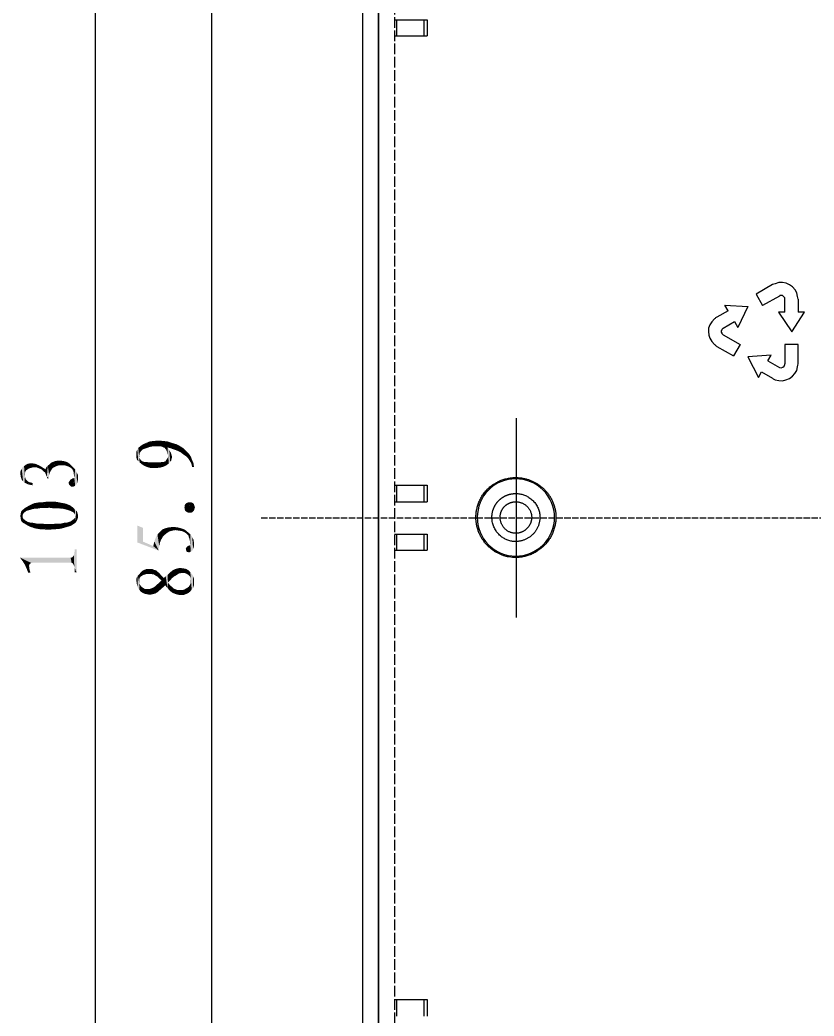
# Model space of a CAD drawing. Header units: millimetres. Extents: x 67 to 592, y -195 to 280.
# Drawn here: x 266.8 to 315.8, y 28.6 to 90.1 of the extents above; entities that cross this region are included whole.
import ezdxf

# ---------------------------------------------------------------- set-up
doc = ezdxf.new("R2010")
doc.units = ezdxf.units.MM
doc.linetypes.add('PDF_IMPORT', pattern=[1, 0.8, -0.2])
doc.layers.add('PDF_图层 1', color=7, linetype='Continuous', true_color=0x231f20)

msp = doc.modelspace()

# ---------------------------------------------------------------- linework, layer by layer
at = {"layer": 'PDF_图层 1', "color": 7, "lineweight": -3}
for points in [[(287.945, 114.812), (287.945, 3.824), (288.001, 3.232), (288.17, 2.667), (288.424, 2.16), (288.819, 1.708), (289.271, 1.341), (289.779, 1.059), (290.343, 0.89), (290.936, 0.833)], [(288.904, 114.812), (288.904, 3.824)], [(288.932, 114.812), (288.932, 3.824)], [(271.436, 110.834), (271.436, 59.333), (271.436, 7.832)], [(278.604, 102.283), (278.604, 59.333), (278.604, 16.382)], [(289.92, 90.064), (291.924, 90.064)], [(290.033, 90.064), (290.033, 89.076)], [(291.726, 90.064), (291.726, 89.076)], [(291.924, 90.064), (291.924, 89.076)], [(289.92, 89.076), (291.924, 89.076)], [(313.258, 73.725), (312.242, 73.132)], [(312.242, 73.132), (312.637, 72.426)], [(313.681, 73.019), (312.637, 72.427)], [(314.02, 72.032), (314.02, 72.822), (314.02, 72.906), (313.878, 73.047), (313.709, 73.047), (313.681, 73.019)], [(314.838, 72.822), (314.838, 72.032)], [(310.52, 72.116), (309.815, 71.721)], [(310.52, 72.116), (310.323, 72.455), (311.734, 72.37)], [(311.734, 72.37), (311.113, 71.072)], [(313.624, 72.031), (314.443, 70.818)], [(314.02, 72.031), (313.624, 72.031)], [(314.443, 70.818), (315.233, 72.031), (314.838, 72.031)], [(310.21, 71.044), (310.915, 71.439), (311.113, 71.072)], [(310.21, 71.044), (310.125, 70.959), (310.125, 70.903), (310.097, 70.874), (310.097, 70.79), (310.125, 70.733), (310.125, 70.705), (310.21, 70.62)], [(310.21, 70.62), (311.254, 70.028)], [(309.815, 69.915), (310.859, 69.322)], [(311.254, 70.028), (310.859, 69.322)], [(314.838, 68.843), (314.838, 70.028), (314.019, 70.028)], [(314.02, 70.028), (314.02, 68.843)], [(312.975, 69.012), (313.173, 69.379), (311.734, 69.266)], [(311.734, 69.266), (312.383, 67.996)], [(312.975, 69.012), (313.681, 68.617)], [(312.383, 67.996), (312.58, 68.335), (313.258, 67.94)], [(297.427, 65.484), (297.427, 64.074), (297.427, 59.333), (297.427, 54.563), (297.427, 53.181)], [(289.92, 61.336), (291.924, 61.336)], [(290.033, 61.336), (290.033, 60.32)], [(291.726, 61.336), (291.726, 60.32)], [(291.924, 61.336), (291.924, 60.32)], [(289.92, 60.32), (291.924, 60.32)], [(289.92, 58.317), (291.924, 58.317)], [(290.033, 58.317), (290.033, 57.329)], [(291.726, 58.317), (291.726, 57.329)], [(291.924, 58.317), (291.924, 57.329)], [(289.92, 57.329), (291.924, 57.329)], [(289.92, 29.589), (291.924, 29.589)], [(290.033, 29.589), (290.033, 28.573)], [(291.726, 29.589), (291.726, 28.573)], [(291.924, 29.589), (291.924, 28.573)]]:
    msp.add_lwpolyline(points, dxfattribs=at)
at = {"layer": 'PDF_图层 1', "color": 7, "linetype": 'PDF_IMPORT', "lineweight": -3, "ltscale": 0.819167}
msp.add_lwpolyline([(289.92, 114.812), (289.92, 3.825)], dxfattribs=at)
at = {"layer": 'PDF_图层 1', "color": 7, "lineweight": -3}
msp.add_lwpolyline([(297.398, 56.963, 0.414665), (299.797, 59.361, 0.417106), (297.398, 61.732, 0.419568), (295.028, 59.361, 0.417073)], format="xyb", close=True, dxfattribs=at)
at = {"layer": 'PDF_图层 1', "color": 7, "linetype": 'PDF_IMPORT', "lineweight": -3, "ltscale": 0.490833}
msp.add_lwpolyline([(281.68, 59.333), (351.185, 59.333)], dxfattribs=at)
at = {"layer": 'PDF_图层 1', "color": 7, "lineweight": -3}
for points in [[(314.838, 72.822), (314.828, 72.879), (314.819, 72.935), (314.81, 72.991), (314.756, 73.6), (313.977, 74.046), (313.427, 73.782), (313.371, 73.763), (313.314, 73.744), (313.258, 73.725)], [(309.815, 71.721), (309.768, 71.683), (309.721, 71.646), (309.674, 71.608), (309.146, 71.151), (309.193, 70.499), (309.674, 70.028), (309.721, 69.99), (309.768, 69.953), (309.815, 69.915)], [(313.258, 67.94), (313.314, 67.912), (313.37, 67.884), (313.427, 67.856), (313.981, 67.62), (314.745, 68.039), (314.81, 68.646), (314.819, 68.712), (314.828, 68.777), (314.838, 68.843)], [(313.681, 68.617), (313.69, 68.617), (313.7, 68.617), (313.71, 68.617), (313.795, 68.52), (314.028, 68.669), (314.019, 68.786), (314.019, 68.805), (314.019, 68.824), (314.019, 68.843)]]:
    msp.add_open_spline(points, degree=3, knots=[0, 0, 0, 0, 1, 1, 1, 2, 2, 2, 3, 3, 3, 3], dxfattribs=at)
for points, weights, knots in [([(297.398, 56.878), (298.846, 56.89), (299.869, 57.914), (299.882, 59.361), (299.882, 60.716), (298.753, 61.816), (297.398, 61.816), (295.961, 61.815), (294.944, 60.799), (294.943, 59.361), (294.943, 58.007), (296.044, 56.878), (297.398, 56.878)], [1, 0.808792697552, 0.808792697552, 1, 1, 1, 1, 0.805076142131, 0.805076142131, 1, 1, 1, 1], [0, 0, 0, 0, 1.553518, 1.553518, 1.553518, 2.553518, 2.553518, 2.553518, 4.122879, 4.122879, 4.122879, 5.122879, 5.122879, 5.122879, 5.122879]), ([(297.398, 57.865), (298.271, 57.871), (298.888, 58.488), (298.894, 59.361), (298.894, 60.179), (298.216, 60.828), (297.398, 60.828), (297.003, 60.831), (296.637, 60.681), (296.358, 60.401), (296.078, 60.122), (295.928, 59.756), (295.931, 59.361), (295.931, 58.542), (296.58, 57.865), (297.398, 57.865)], [1, 0.807870736881, 0.807870736881, 1, 1, 1, 1, 0.948379092149, 0.948379092149, 1, 0.948379092149, 0.948379092149, 1, 1, 1, 1], [0, 0, 0, 0, 1.55746, 1.55746, 1.55746, 2.55746, 2.55746, 2.55746, 3.349681, 3.349681, 3.349681, 4.141902, 4.141902, 4.141902, 5.141902, 5.141902, 5.141902, 5.141902]), ([(297.398, 58.373), (297.973, 58.38), (298.379, 58.786), (298.386, 59.361), (298.386, 59.897), (297.935, 60.32), (297.398, 60.32), (297.139, 60.322), (296.9, 60.224), (296.717, 60.042), (296.534, 59.859), (296.436, 59.619), (296.439, 59.361), (296.439, 58.825), (296.862, 58.373), (297.398, 58.373)], [1, 0.810342285116, 0.810342285116, 1, 1, 1, 1, 0.948181586225, 0.948181586225, 1, 0.948181586225, 0.948181586225, 1, 1, 1, 1], [0, 0, 0, 0, 1.546875, 1.546875, 1.546875, 2.546875, 2.546875, 2.546875, 3.340631, 3.340631, 3.340631, 4.134386, 4.134386, 4.134386, 5.134386, 5.134386, 5.134386, 5.134386])]:
    msp.add_rational_spline(points, weights, degree=3, knots=knots, dxfattribs=at)
at = {"layer": 'PDF_图层 1', "color": 7, "transparency": 33554559}
for points in [[(274.399, 63.876), (274.484, 63.594), (274.596, 63.96)], [(274.597, 63.96), (274.484, 63.594), (274.654, 63.65)], [(274.794, 64.045), (274.597, 63.96), (274.794, 63.706)], [(274.597, 63.96), (274.654, 63.65), (274.794, 63.706)], [(274.794, 64.045), (274.964, 63.735), (275.048, 64.073)], [(274.794, 64.045), (274.794, 63.706), (274.964, 63.735)], [(275.048, 64.073), (274.964, 63.735), (275.133, 63.735)], [(275.048, 64.073), (275.274, 63.735), (275.33, 64.102)], [(275.048, 64.073), (275.133, 63.735), (275.274, 63.735)], [(275.33, 64.102), (275.274, 63.735), (275.415, 63.735)], [(275.33, 64.102), (275.415, 63.735), (275.5, 63.735)], [(275.33, 64.102), (275.5, 63.735), (275.584, 63.706)], [(275.33, 64.102), (275.584, 63.706), (275.613, 64.074)], [(275.613, 64.073), (275.584, 63.707), (275.641, 63.678)], [(275.613, 64.073), (275.641, 63.678), (275.725, 63.65)], [(275.613, 64.073), (275.725, 63.65), (275.754, 63.594)], [(275.613, 64.073), (275.754, 63.594), (275.81, 63.538)], [(275.613, 64.073), (275.81, 63.538), (275.867, 63.396)], [(275.613, 64.073), (275.867, 63.396), (275.895, 63.678)], [(275.895, 64.045), (275.613, 64.073), (275.895, 63.679)], [(275.895, 64.045), (275.895, 63.679), (275.98, 63.65)], [(275.895, 64.045), (275.98, 63.65), (276.092, 63.622)], [(275.895, 64.045), (276.092, 63.622), (276.149, 63.96)], [(276.149, 63.96), (276.092, 63.622), (276.233, 63.565)], [(276.149, 63.96), (276.233, 63.565), (276.403, 63.509)], [(276.149, 63.96), (276.403, 63.509), (276.431, 63.876)], [(273.976, 63.424), (274.004, 62.917), (274.033, 63.537)], [(273.976, 63.424), (273.976, 63.227), (274.004, 62.917)], [(274.032, 63.537), (274.005, 62.917), (274.089, 62.832)], [(274.089, 63.65), (274.032, 63.538), (274.089, 62.832)], [(274.145, 63.086), (274.088, 63.65), (274.173, 62.747)], [(274.145, 63.17), (274.088, 63.65), (274.145, 63.086)], [(274.23, 63.763), (274.089, 63.65), (274.23, 63.396)], [(274.089, 63.65), (274.089, 62.832), (274.173, 62.747)], [(274.089, 63.65), (274.146, 63.17), (274.173, 63.255)], [(274.173, 63.34), (274.089, 63.65), (274.173, 63.255)], [(274.089, 63.65), (274.173, 63.34), (274.23, 63.396)], [(274.399, 63.876), (274.23, 63.763), (274.399, 63.565)], [(274.23, 63.763), (274.23, 63.396), (274.258, 63.453)], [(274.23, 63.763), (274.258, 63.453), (274.314, 63.509)], [(274.23, 63.763), (274.314, 63.509), (274.399, 63.566)], [(274.399, 63.876), (274.399, 63.565), (274.484, 63.594)], [(275.895, 63.678), (275.867, 63.396), (275.923, 63.227)], [(275.895, 63.678), (275.923, 63.227), (275.98, 62.691)], [(275.895, 63.678), (275.98, 62.691), (276.008, 63.509)], [(276.008, 63.509), (275.98, 62.691), (276.064, 62.775)], [(276.008, 63.509), (276.064, 62.775), (276.092, 63.368)], [(276.092, 63.368), (276.064, 62.775), (276.121, 62.86)], [(276.121, 63.283), (276.092, 63.368), (276.121, 62.86)], [(276.431, 63.876), (276.403, 63.509), (276.544, 63.453)], [(276.431, 63.876), (276.544, 63.453), (276.657, 63.763)], [(276.657, 63.763), (276.544, 63.453), (276.713, 63.368)], [(276.657, 63.763), (276.713, 63.368), (276.854, 63.255)], [(276.657, 63.763), (276.854, 63.255), (276.883, 63.622)], [(276.883, 63.622), (276.855, 63.255), (277.024, 63.142)], [(276.883, 63.622), (277.024, 63.142), (277.052, 63.453)], [(277.052, 63.453), (277.024, 63.142), (277.165, 63.001)], [(277.052, 63.453), (277.165, 63.001), (277.222, 63.283)], [(268.812, 62.775), (268.699, 62.719), (268.812, 62.409)], [(268.812, 62.775), (268.924, 62.465), (268.953, 62.832)], [(268.812, 62.775), (268.812, 62.409), (268.924, 62.465)], [(268.953, 62.832), (268.925, 62.465), (269.037, 62.521)], [(268.953, 62.832), (269.037, 62.521), (269.123, 62.86)], [(269.123, 62.86), (269.037, 62.522), (269.207, 62.578)], [(269.123, 62.86), (269.207, 62.578), (269.291, 62.86)], [(269.291, 62.86), (269.207, 62.578), (269.32, 62.578)], [(269.291, 62.86), (269.32, 62.578), (269.489, 62.578)], [(269.489, 62.832), (269.292, 62.86), (269.489, 62.578)], [(269.489, 62.832), (269.489, 62.578), (269.63, 62.55)], [(269.489, 62.832), (269.63, 62.55), (269.686, 62.775)], [(269.686, 62.775), (269.63, 62.549), (269.772, 62.493)], [(269.686, 62.775), (269.772, 62.493), (269.856, 62.663)], [(273.976, 63.227), (273.976, 63.029), (274.004, 62.916)], [(274.173, 63.001), (274.146, 63.086), (274.173, 62.747)], [(274.23, 62.917), (274.173, 63.001), (274.314, 62.634)], [(274.173, 63.001), (274.173, 62.747), (274.314, 62.634)], [(274.286, 62.86), (274.229, 62.917), (274.314, 62.634)], [(274.286, 62.86), (274.314, 62.634), (274.371, 62.803)], [(274.371, 62.803), (274.314, 62.634), (274.484, 62.522)], [(274.484, 62.775), (274.371, 62.803), (274.484, 62.522)], [(274.625, 62.775), (274.484, 62.775), (274.653, 62.465)], [(274.484, 62.775), (274.484, 62.522), (274.653, 62.465)], [(274.625, 62.775), (274.653, 62.465), (274.767, 62.747)], [(274.766, 62.747), (274.653, 62.465), (274.822, 62.409)], [(274.766, 62.747), (274.822, 62.409), (274.935, 62.747)], [(274.935, 62.747), (274.822, 62.409), (275.048, 62.409)], [(274.935, 62.747), (275.048, 62.409), (275.105, 62.747)], [(275.105, 62.747), (275.048, 62.409), (275.274, 62.409)], [(275.274, 62.747), (275.105, 62.747), (275.274, 62.409)], [(275.415, 62.747), (275.274, 62.747), (275.472, 62.437)], [(275.274, 62.747), (275.274, 62.409), (275.472, 62.437)], [(275.415, 62.747), (275.472, 62.437), (275.528, 62.775)], [(275.528, 62.775), (275.472, 62.437), (275.669, 62.493)], [(275.641, 62.775), (275.528, 62.775), (275.669, 62.493)], [(275.641, 62.775), (275.669, 62.493), (275.725, 62.803)], [(275.725, 62.803), (275.669, 62.493), (275.838, 62.578)], [(275.782, 62.832), (275.725, 62.804), (275.838, 62.578)], [(275.81, 62.888), (275.782, 62.832), (275.838, 62.578)], [(275.81, 62.888), (275.838, 62.578), (275.867, 62.973)], [(275.867, 62.973), (275.838, 62.578), (275.979, 62.691)], [(275.923, 63.057), (275.867, 62.973), (275.98, 62.691)], [(275.923, 63.227), (275.923, 63.142), (275.98, 62.691)], [(275.923, 63.142), (275.923, 63.057), (275.98, 62.691)], [(276.121, 63.283), (276.121, 62.86), (276.149, 62.973)], [(276.149, 63.199), (276.121, 63.283), (276.149, 62.973)], [(276.149, 63.199), (276.149, 62.973), (276.177, 63.086)], [(277.221, 63.283), (277.165, 63.001), (277.278, 62.832)], [(277.221, 63.283), (277.278, 62.832), (277.334, 63.114)], [(277.334, 63.114), (277.278, 62.832), (277.362, 62.691)], [(277.334, 63.114), (277.362, 62.691), (277.419, 62.465)], [(277.419, 62.888), (277.334, 63.114), (277.419, 62.465)], [(277.503, 62.691), (277.419, 62.888), (277.532, 62.465)], [(277.419, 62.888), (277.419, 62.465), (277.532, 62.465)], [(266.836, 62.268), (266.808, 62.183), (266.836, 61.844)], [(266.808, 62.183), (266.808, 62.014), (266.836, 61.844)], [(266.893, 62.352), (266.836, 62.268), (266.893, 61.675)], [(266.836, 62.268), (266.836, 61.844), (266.864, 61.76)], [(266.836, 62.268), (266.864, 61.76), (266.893, 61.675)], [(266.949, 62.465), (266.893, 62.352), (266.977, 61.59)], [(266.893, 62.352), (266.893, 61.675), (266.977, 61.59)], [(266.949, 62.465), (266.977, 61.59), (267.034, 62.522)], [(267.034, 62.522), (266.977, 61.59), (267.062, 61.506)], [(267.034, 62.522), (267.118, 62.183), (267.147, 62.606)], [(267.034, 62.522), (267.062, 61.506), (267.09, 61.872)], [(267.09, 62.098), (267.034, 62.522), (267.09, 61.985)], [(267.034, 62.522), (267.09, 62.098), (267.118, 62.183)], [(267.09, 61.985), (267.034, 62.521), (267.09, 61.872)], [(267.147, 62.606), (267.118, 62.183), (267.175, 62.268)], [(267.259, 62.663), (267.147, 62.606), (267.259, 62.324)], [(267.147, 62.606), (267.175, 62.268), (267.259, 62.324)], [(267.259, 62.663), (267.344, 62.38), (267.401, 62.691)], [(267.259, 62.663), (267.259, 62.324), (267.344, 62.38)], [(267.401, 62.691), (267.344, 62.38), (267.457, 62.409)], [(267.401, 62.691), (267.457, 62.409), (267.542, 62.437)], [(267.542, 62.691), (267.401, 62.691), (267.542, 62.437)], [(267.542, 62.691), (267.542, 62.437), (267.683, 62.437)], [(267.542, 62.691), (267.683, 62.437), (267.739, 62.663)], [(267.739, 62.663), (267.683, 62.437), (267.824, 62.437)], [(267.739, 62.663), (267.824, 62.437), (267.937, 62.578)], [(267.937, 62.578), (267.824, 62.437), (267.965, 62.38)], [(267.937, 62.578), (267.965, 62.38), (268.106, 62.324)], [(267.937, 62.578), (268.106, 62.324), (268.134, 62.465)], [(268.135, 62.465), (268.106, 62.324), (268.219, 62.211)], [(268.135, 62.465), (268.219, 62.211), (268.332, 62.126)], [(268.135, 62.465), (268.332, 62.126), (268.36, 62.324)], [(268.36, 62.324), (268.332, 62.126), (268.388, 61.985)], [(268.36, 62.324), (268.388, 61.985), (268.417, 62.465)], [(268.417, 62.465), (268.389, 61.985), (268.445, 61.872)], [(268.417, 62.465), (268.445, 61.872), (268.501, 62.55)], [(268.501, 62.55), (268.445, 61.872), (268.586, 61.76)], [(268.501, 62.55), (268.586, 61.985), (268.614, 62.634)], [(268.586, 61.985), (268.501, 62.55), (268.586, 61.759)], [(268.614, 62.634), (268.586, 61.985), (268.642, 62.154)], [(268.614, 62.634), (268.642, 62.154), (268.699, 62.719)], [(268.699, 62.719), (268.642, 62.154), (268.727, 62.295)], [(268.699, 62.719), (268.727, 62.295), (268.812, 62.408)], [(269.856, 62.663), (269.772, 62.493), (269.884, 62.437)], [(269.856, 62.663), (269.884, 62.437), (269.997, 62.352)], [(269.856, 62.663), (269.997, 62.352), (270.025, 62.493)], [(270.025, 62.493), (269.997, 62.352), (270.081, 62.211)], [(270.025, 62.493), (270.081, 62.211), (270.194, 62.324)], [(270.081, 62.211), (270.11, 62.014), (270.194, 62.324)], [(270.11, 62.014), (270.138, 61.788), (270.194, 62.324)], [(270.194, 62.324), (270.138, 61.788), (270.194, 61.308)], [(270.194, 62.324), (270.194, 61.308), (270.251, 61.364)], [(270.194, 62.324), (270.251, 61.364), (270.279, 62.155)], [(270.279, 62.155), (270.251, 61.364), (270.307, 61.449)], [(270.279, 62.155), (270.307, 61.449), (270.335, 61.562)], [(270.279, 62.155), (270.335, 61.562), (270.364, 61.675)], [(270.364, 61.816), (270.279, 62.155), (270.364, 61.675)], [(270.364, 61.985), (270.279, 62.155), (270.364, 61.816)], [(267.09, 61.872), (267.062, 61.506), (267.175, 61.449)], [(267.118, 61.788), (267.091, 61.872), (267.175, 61.449)], [(267.147, 61.703), (267.118, 61.788), (267.175, 61.449)], [(267.147, 61.703), (267.175, 61.449), (267.203, 61.646)], [(267.203, 61.647), (267.175, 61.449), (267.288, 61.393)], [(267.259, 61.59), (267.203, 61.647), (267.288, 61.393)], [(267.259, 61.59), (267.288, 61.393), (267.344, 61.533)], [(267.344, 61.534), (267.288, 61.392), (267.429, 61.364)], [(267.344, 61.534), (267.429, 61.364), (267.457, 61.506)], [(267.457, 61.506), (267.429, 61.364), (267.57, 61.336)], [(267.57, 61.477), (267.458, 61.506), (267.57, 61.336)], [(268.445, 61.872), (268.445, 61.76), (268.586, 61.76)], [(269.799, 61.534), (269.828, 61.364), (269.856, 61.618)], [(269.799, 61.534), (269.799, 61.449), (269.828, 61.364)], [(269.856, 61.618), (269.828, 61.364), (269.884, 61.308)], [(269.884, 61.675), (269.856, 61.618), (269.884, 61.308)], [(269.94, 61.703), (269.884, 61.675), (269.94, 61.252)], [(269.884, 61.675), (269.884, 61.308), (269.941, 61.252)], [(270.025, 61.76), (269.94, 61.703), (270.053, 61.252)], [(269.94, 61.703), (269.94, 61.252), (270.053, 61.252)], [(270.025, 61.76), (270.053, 61.252), (270.081, 61.252)], [(270.025, 61.76), (270.081, 61.252), (270.138, 61.279)], [(270.138, 61.788), (270.026, 61.76), (270.138, 61.28)], [(270.138, 61.788), (270.138, 61.28), (270.194, 61.308)], [(267.852, 60.264), (267.683, 60.236), (267.852, 59.897)], [(268.022, 60.292), (267.852, 60.264), (268.022, 59.926)], [(267.852, 60.264), (267.852, 59.897), (268.022, 59.926)], [(268.022, 60.292), (268.022, 59.926), (268.191, 59.926)], [(268.191, 60.292), (268.022, 60.292), (268.191, 59.926)], [(268.389, 60.32), (268.191, 60.292), (268.389, 59.925)], [(268.191, 60.292), (268.191, 59.926), (268.388, 59.926)], [(268.389, 60.32), (268.389, 59.925), (268.586, 59.954)], [(268.586, 60.32), (268.389, 60.32), (268.586, 59.954)], [(268.586, 60.32), (268.586, 59.954), (268.783, 59.925)], [(268.783, 60.32), (268.586, 60.32), (268.783, 59.925)], [(268.783, 60.32), (268.783, 59.925), (268.953, 59.925)], [(268.783, 60.32), (268.953, 59.925), (268.981, 60.32)], [(268.981, 60.32), (268.953, 59.925), (269.123, 59.925)], [(268.981, 60.32), (269.123, 59.925), (269.151, 60.292)], [(269.15, 60.292), (269.123, 59.926), (269.263, 59.897)], [(269.15, 60.292), (269.263, 59.897), (269.292, 60.264)], [(269.291, 60.264), (269.264, 59.897), (269.404, 59.897)], [(269.291, 60.264), (269.404, 59.897), (269.461, 60.236)], [(277.052, 60.236), (277.109, 59.671), (277.136, 60.264)], [(277.136, 60.264), (277.109, 59.672), (277.222, 59.643)], [(277.221, 60.292), (277.136, 60.264), (277.221, 59.643)], [(277.221, 60.292), (277.221, 59.643), (277.334, 59.643)], [(277.334, 60.292), (277.222, 60.292), (277.334, 59.643)], [(277.334, 60.292), (277.334, 59.643), (277.419, 59.672)], [(277.419, 60.264), (277.334, 60.292), (277.419, 59.672)], [(277.419, 60.264), (277.419, 59.672), (277.476, 59.728)], [(277.419, 60.264), (277.476, 59.728), (277.503, 60.207)], [(266.864, 59.727), (266.837, 59.643), (266.864, 59.135)], [(266.977, 59.84), (266.864, 59.728), (266.977, 59.559)], [(266.949, 59.502), (266.864, 59.728), (266.949, 59.445)], [(266.949, 59.361), (266.864, 59.727), (266.977, 59.022)], [(266.864, 59.727), (266.864, 59.135), (266.977, 59.022)], [(266.949, 59.445), (266.864, 59.727), (266.949, 59.361)], [(266.864, 59.727), (266.949, 59.502), (266.977, 59.559)], [(267.118, 59.953), (266.977, 59.841), (267.118, 59.699)], [(266.977, 59.84), (266.977, 59.559), (267.006, 59.615)], [(266.977, 59.84), (267.006, 59.615), (267.062, 59.672)], [(266.977, 59.84), (267.062, 59.672), (267.118, 59.699)], [(267.118, 59.953), (267.259, 59.784), (267.316, 60.066)], [(267.118, 59.953), (267.118, 59.699), (267.175, 59.756)], [(267.118, 59.953), (267.175, 59.756), (267.259, 59.784)], [(267.316, 60.066), (267.259, 59.784), (267.372, 59.812)], [(267.316, 60.066), (267.372, 59.812), (267.429, 60.123)], [(267.429, 60.123), (267.372, 59.812), (267.485, 59.841)], [(267.429, 60.123), (267.485, 59.841), (267.542, 60.179)], [(267.542, 60.179), (267.485, 59.84), (267.57, 59.869)], [(267.542, 60.179), (267.57, 59.869), (267.683, 60.236)], [(267.683, 60.236), (267.57, 59.869), (267.711, 59.897)], [(267.683, 60.236), (267.711, 59.897), (267.852, 59.897)], [(269.461, 60.236), (269.404, 59.897), (269.518, 59.869)], [(269.461, 60.236), (269.518, 59.869), (269.602, 60.208)], [(269.602, 60.207), (269.518, 59.869), (269.63, 59.841)], [(269.743, 60.151), (269.602, 60.208), (269.743, 59.812)], [(269.602, 60.207), (269.63, 59.841), (269.743, 59.812)], [(269.884, 60.094), (269.742, 60.151), (269.912, 59.756)], [(269.743, 60.151), (269.743, 59.812), (269.912, 59.756)], [(269.884, 60.094), (269.912, 59.756), (269.996, 60.01)], [(269.997, 60.01), (269.912, 59.756), (270.025, 59.699)], [(269.997, 60.01), (270.025, 59.699), (270.081, 59.953)], [(270.081, 59.953), (270.025, 59.699), (270.11, 59.643)], [(270.081, 59.953), (270.11, 59.643), (270.166, 59.558)], [(270.166, 59.869), (270.081, 59.953), (270.166, 59.558)], [(270.166, 59.869), (270.166, 59.558), (270.194, 59.445)], [(270.166, 59.869), (270.194, 59.445), (270.251, 59.079)], [(270.251, 59.784), (270.166, 59.869), (270.251, 59.079)], [(270.251, 59.784), (270.251, 59.079), (270.308, 59.163)], [(270.307, 59.727), (270.251, 59.784), (270.307, 59.163)], [(270.307, 59.727), (270.307, 59.163), (270.335, 59.248)], [(270.335, 59.615), (270.308, 59.727), (270.335, 59.248)], [(276.967, 60.123), (276.939, 59.981), (276.967, 59.812)], [(276.995, 60.179), (276.967, 60.123), (276.995, 59.756)], [(276.967, 60.123), (276.967, 59.812), (276.995, 59.756)], [(277.052, 60.236), (276.995, 60.179), (277.052, 59.7)], [(276.995, 60.179), (276.995, 59.756), (277.052, 59.699)], [(277.052, 60.236), (277.052, 59.7), (277.109, 59.671)], [(277.503, 60.207), (277.476, 59.727), (277.532, 59.784)], [(277.532, 60.151), (277.504, 60.208), (277.532, 59.784)], [(277.532, 60.151), (277.532, 59.784), (277.559, 59.897)], [(277.56, 60.066), (277.532, 60.151), (277.56, 59.897)], [(277.56, 60.066), (277.56, 59.897), (277.588, 59.981)], [(266.836, 59.643), (266.808, 59.446), (266.836, 59.248)], [(266.836, 59.643), (266.836, 59.248), (266.864, 59.135)], [(266.977, 59.305), (266.95, 59.361), (266.977, 59.022)], [(267.006, 59.248), (266.977, 59.305), (267.118, 58.937)], [(266.977, 59.305), (266.977, 59.022), (267.118, 58.938)], [(267.062, 59.22), (267.006, 59.248), (267.118, 58.938)], [(267.118, 59.163), (267.062, 59.22), (267.118, 58.937)], [(267.175, 59.135), (267.118, 59.163), (267.316, 58.824)], [(267.118, 59.163), (267.118, 58.937), (267.316, 58.825)], [(267.259, 59.078), (267.175, 59.135), (267.316, 58.825)], [(267.259, 59.078), (267.316, 58.825), (267.372, 59.051)], [(267.372, 59.051), (267.316, 58.824), (267.429, 58.768)], [(267.372, 59.051), (267.429, 58.768), (267.485, 59.022)], [(269.743, 59.051), (269.63, 59.022), (269.884, 58.824)], [(269.743, 59.051), (269.884, 58.824), (269.912, 59.107)], [(269.912, 59.107), (269.884, 58.825), (269.997, 58.881)], [(269.912, 59.107), (269.997, 58.881), (270.025, 59.192)], [(270.025, 59.192), (269.997, 58.881), (270.081, 58.938)], [(270.025, 59.192), (270.081, 58.938), (270.11, 59.248)], [(270.11, 59.248), (270.081, 58.937), (270.167, 58.994)], [(270.166, 59.305), (270.109, 59.248), (270.166, 58.994)], [(270.166, 59.305), (270.166, 58.994), (270.251, 59.078)], [(270.194, 59.445), (270.167, 59.304), (270.251, 59.079)], [(270.335, 59.615), (270.335, 59.248), (270.364, 59.333)], [(270.364, 59.445), (270.335, 59.615), (270.364, 59.333)], [(270.364, 59.53), (270.335, 59.615), (270.364, 59.445)], [(267.485, 59.022), (267.429, 58.768), (267.542, 58.74)], [(267.485, 59.022), (267.542, 58.74), (267.57, 59.022)], [(267.57, 59.022), (267.542, 58.74), (267.683, 58.684)], [(267.57, 59.022), (267.683, 58.684), (267.711, 58.994)], [(267.711, 58.994), (267.683, 58.683), (267.852, 58.655)], [(267.852, 58.966), (267.711, 58.994), (267.852, 58.655)], [(267.852, 58.966), (267.852, 58.655), (268.022, 58.627)], [(268.022, 58.966), (267.852, 58.966), (268.022, 58.627)], [(268.022, 58.966), (268.022, 58.627), (268.191, 58.627)], [(268.191, 58.966), (268.022, 58.966), (268.191, 58.627)], [(268.191, 58.966), (268.191, 58.627), (268.388, 58.599)], [(268.389, 58.938), (268.191, 58.966), (268.389, 58.599)], [(268.389, 58.938), (268.389, 58.599), (268.586, 58.599)], [(268.586, 58.938), (268.389, 58.938), (268.586, 58.599)], [(268.783, 58.938), (268.586, 58.938), (268.981, 58.627)], [(268.586, 58.938), (268.586, 58.599), (268.981, 58.627)], [(268.953, 58.966), (268.783, 58.938), (268.981, 58.627)], [(268.953, 58.966), (268.981, 58.627), (269.123, 58.966)], [(269.123, 58.966), (268.981, 58.627), (269.291, 58.655)], [(269.264, 58.966), (269.122, 58.966), (269.291, 58.655)], [(269.264, 58.966), (269.291, 58.655), (269.405, 58.994)], [(269.404, 58.994), (269.292, 58.655), (269.602, 58.74)], [(269.517, 59.022), (269.405, 58.994), (269.602, 58.74)], [(269.517, 59.022), (269.602, 58.74), (269.63, 59.022)], [(269.63, 59.022), (269.602, 58.74), (269.884, 58.825)], [(274.371, 58.712), (274.032, 58.853), (274.371, 57.865)], [(274.032, 58.853), (274.032, 57.809), (274.371, 57.865)], [(275.415, 58.458), (275.274, 58.289), (275.415, 57.724)], [(275.556, 58.599), (275.415, 58.458), (275.556, 58.063)], [(275.415, 58.458), (275.415, 57.724), (275.443, 57.837)], [(275.415, 58.458), (275.443, 57.837), (275.5, 57.978)], [(275.415, 58.458), (275.5, 57.978), (275.556, 58.062)], [(275.556, 58.599), (275.697, 58.26), (275.754, 58.684)], [(275.556, 58.599), (275.556, 58.063), (275.613, 58.176)], [(275.556, 58.599), (275.613, 58.176), (275.697, 58.26)], [(275.754, 58.684), (275.697, 58.26), (275.838, 58.373)], [(275.754, 58.684), (275.838, 58.373), (275.98, 58.74)], [(275.98, 58.74), (275.838, 58.373), (276.008, 58.486)], [(275.98, 58.74), (276.205, 58.542), (276.262, 58.768)], [(275.98, 58.74), (276.008, 58.486), (276.205, 58.542)], [(276.262, 58.768), (276.205, 58.542), (276.403, 58.571)], [(276.262, 58.768), (276.403, 58.571), (276.516, 58.74)], [(276.516, 58.74), (276.403, 58.57), (276.572, 58.542)], [(276.516, 58.74), (276.572, 58.542), (276.742, 58.683)], [(276.741, 58.684), (276.572, 58.542), (276.77, 58.514)], [(276.741, 58.684), (276.77, 58.514), (276.911, 58.458)], [(276.741, 58.684), (276.911, 58.458), (276.967, 58.599)], [(276.967, 58.599), (276.911, 58.458), (277.052, 58.373)], [(276.967, 58.599), (277.052, 58.373), (277.109, 58.317)], [(276.967, 58.599), (277.109, 58.317), (277.136, 58.458)], [(277.136, 58.458), (277.109, 58.316), (277.165, 58.26)], [(277.136, 58.458), (277.165, 58.26), (277.193, 58.176)], [(277.136, 58.458), (277.193, 58.176), (277.222, 58.091)], [(277.136, 58.458), (277.222, 58.091), (277.249, 58.006)], [(277.136, 58.458), (277.278, 57.893), (277.306, 58.316)], [(274.371, 57.865), (275.359, 57.301), (274.032, 57.809)], [(274.371, 57.865), (275.02, 57.583), (275.359, 57.301)], [(275.076, 57.865), (275.02, 57.583), (275.359, 57.301)], [(275.161, 58.091), (275.076, 57.865), (275.359, 57.301)], [(275.274, 58.289), (275.161, 58.091), (275.359, 57.3)], [(275.359, 57.47), (275.274, 58.289), (275.359, 57.301)], [(275.274, 58.289), (275.359, 57.47), (275.387, 57.583)], [(275.274, 58.289), (275.387, 57.583), (275.415, 57.724)], [(277.306, 58.317), (277.278, 57.893), (277.306, 57.639)], [(277.278, 57.893), (277.278, 57.781), (277.306, 57.639)], [(277.306, 58.317), (277.306, 57.639), (277.334, 57.244)], [(277.306, 58.317), (277.334, 57.244), (277.39, 57.273)], [(277.306, 58.317), (277.39, 57.273), (277.419, 58.147)], [(277.419, 58.147), (277.39, 57.273), (277.446, 57.329)], [(277.419, 58.147), (277.446, 57.329), (277.476, 57.414)], [(277.419, 58.147), (277.476, 57.414), (277.503, 57.47)], [(277.503, 57.978), (277.419, 58.147), (277.503, 57.47)], [(277.503, 57.978), (277.503, 57.47), (277.532, 57.611)], [(277.532, 57.781), (277.504, 57.978), (277.532, 57.611)], [(270.166, 57.273), (270.138, 57.16), (270.166, 56.229)], [(270.166, 57.385), (270.166, 57.273), (270.279, 55.974)], [(270.166, 57.273), (270.166, 56.229), (270.279, 55.975)], [(270.279, 57.385), (270.167, 57.385), (270.279, 55.974)], [(277.052, 57.47), (277.024, 57.414), (277.052, 57.301)], [(277.08, 57.527), (277.052, 57.47), (277.08, 57.244)], [(277.052, 57.47), (277.052, 57.301), (277.08, 57.244)], [(277.136, 57.583), (277.08, 57.527), (277.136, 57.216)], [(277.08, 57.527), (277.08, 57.244), (277.137, 57.216)], [(277.136, 57.583), (277.165, 57.216), (277.193, 57.611)], [(277.136, 57.583), (277.136, 57.216), (277.165, 57.216)], [(277.193, 57.611), (277.165, 57.216), (277.221, 57.188)], [(277.193, 57.611), (277.278, 57.216), (277.306, 57.639)], [(277.193, 57.611), (277.221, 57.188), (277.278, 57.216)], [(277.306, 57.639), (277.278, 57.216), (277.334, 57.244)], [(267.344, 56.37), (266.949, 56.652), (266.78, 56.878)], [(266.78, 56.878), (267.372, 56.454), (267.429, 56.511)], [(266.78, 56.878), (267.429, 56.511), (267.485, 56.539)], [(266.78, 56.878), (267.485, 56.539), (267.626, 56.567)], [(266.78, 56.878), (267.626, 56.567), (269.912, 56.878)], [(267.372, 56.454), (267.344, 56.369), (266.78, 56.877)], [(266.949, 56.652), (267.09, 56.426), (267.344, 56.37)], [(269.912, 56.878), (267.626, 56.567), (269.969, 56.567)], [(269.969, 56.878), (269.912, 56.878), (269.969, 56.567)], [(269.969, 56.878), (269.996, 56.539), (270.026, 56.906)], [(269.969, 56.878), (269.969, 56.567), (269.996, 56.539)], [(270.025, 56.906), (269.997, 56.539), (270.053, 56.511)], [(270.081, 56.962), (270.025, 56.906), (270.081, 56.454)], [(270.025, 56.906), (270.053, 56.511), (270.081, 56.454)], [(270.11, 57.019), (270.081, 56.962), (270.11, 56.398)], [(270.081, 56.962), (270.081, 56.454), (270.11, 56.398)], [(270.138, 57.103), (270.11, 57.019), (270.138, 56.313)], [(270.11, 57.019), (270.11, 56.398), (270.138, 56.313)], [(270.138, 57.16), (270.138, 57.103), (270.166, 56.228)], [(270.138, 57.103), (270.138, 56.313), (270.166, 56.229)], [(267.09, 56.426), (267.203, 56.172), (267.344, 56.37)], [(267.203, 56.172), (267.288, 55.946), (267.344, 56.37)], [(267.344, 56.37), (267.288, 55.946), (267.372, 56.144)], [(267.372, 56.144), (267.288, 55.946), (267.429, 55.946)], [(270.166, 56.228), (270.166, 56.116), (270.279, 55.974)], [(270.166, 56.115), (270.166, 55.974), (270.279, 55.974)], [(274.23, 55.946), (274.314, 55.749), (274.342, 56.059)], [(274.343, 56.059), (274.314, 55.749), (274.4, 55.805)], [(274.343, 56.059), (274.4, 55.805), (274.456, 56.116)], [(274.456, 56.115), (274.399, 55.805), (274.513, 55.834)], [(274.597, 56.172), (274.456, 56.115), (274.597, 55.861)], [(274.456, 56.115), (274.513, 55.834), (274.597, 55.861)], [(274.597, 56.172), (274.597, 55.861), (274.709, 55.861)], [(274.597, 56.172), (274.709, 55.861), (274.738, 56.172)], [(274.738, 56.172), (274.71, 55.861), (274.879, 55.861)], [(274.822, 56.172), (274.738, 56.172), (274.879, 55.861)], [(274.822, 56.172), (274.879, 55.861), (274.964, 56.172)], [(274.964, 56.172), (274.879, 55.861), (275.048, 55.834)], [(274.964, 56.172), (275.048, 55.834), (275.076, 56.115)], [(275.076, 56.115), (275.048, 55.834), (275.133, 55.777)], [(275.076, 56.115), (275.133, 55.777), (275.189, 56.088)], [(275.189, 56.087), (275.133, 55.777), (275.246, 55.721)], [(275.189, 56.087), (275.246, 55.721), (275.274, 56.003)], [(275.274, 56.003), (275.246, 55.721), (275.359, 55.607)], [(275.274, 56.003), (275.359, 55.607), (275.387, 55.918)], [(276.064, 55.974), (275.98, 55.89), (276.064, 55.467)], [(276.149, 56.031), (276.064, 55.974), (276.177, 55.607)], [(276.064, 55.974), (276.064, 55.467), (276.177, 55.608)], [(276.149, 56.031), (276.177, 55.607), (276.205, 56.088)], [(276.205, 56.087), (276.177, 55.607), (276.318, 55.721)], [(276.262, 56.115), (276.205, 56.088), (276.318, 55.72)], [(276.318, 56.144), (276.262, 56.116), (276.318, 55.72)], [(276.403, 56.172), (276.318, 56.144), (276.431, 55.777)], [(276.318, 56.144), (276.318, 55.72), (276.431, 55.777)], [(276.403, 56.172), (276.431, 55.777), (276.487, 56.2)], [(276.487, 56.2), (276.431, 55.777), (276.516, 55.834)], [(276.487, 56.2), (276.516, 55.834), (276.6, 55.89)], [(276.6, 56.228), (276.488, 56.2), (276.6, 55.89)], [(276.6, 56.228), (276.6, 55.89), (276.742, 55.918)], [(276.741, 56.228), (276.6, 56.228), (276.741, 55.918)], [(276.741, 56.228), (276.741, 55.918), (276.854, 55.918)], [(276.741, 56.228), (276.854, 55.918), (276.911, 56.2)], [(276.911, 56.2), (276.854, 55.918), (276.967, 55.918)], [(276.911, 56.2), (276.967, 55.918), (277.052, 55.89)], [(277.052, 56.172), (276.911, 56.2), (277.052, 55.89)], [(277.052, 56.172), (277.052, 55.89), (277.136, 55.834)], [(277.052, 56.172), (277.136, 55.834), (277.193, 56.087)], [(277.193, 56.087), (277.136, 55.834), (277.221, 55.777)], [(277.193, 56.087), (277.221, 55.777), (277.278, 55.721)], [(277.193, 56.087), (277.278, 55.721), (277.306, 55.636)], [(277.306, 55.974), (277.193, 56.087), (277.306, 55.636)], [(277.306, 55.974), (277.306, 55.636), (277.334, 55.523)], [(277.306, 55.974), (277.334, 55.523), (277.39, 54.902)], [(277.306, 55.974), (277.39, 54.902), (277.419, 55.833)], [(274.004, 55.664), (273.976, 55.58), (274.004, 55.213)], [(273.976, 55.58), (273.976, 55.41), (274.004, 55.213)], [(274.061, 55.749), (274.004, 55.664), (274.061, 55.015)], [(274.004, 55.664), (274.004, 55.213), (274.032, 55.128)], [(274.004, 55.664), (274.032, 55.128), (274.061, 55.015)], [(274.145, 55.834), (274.061, 55.749), (274.145, 55.523)], [(274.061, 55.749), (274.061, 55.015), (274.145, 54.902)], [(274.145, 55.326), (274.061, 55.749), (274.145, 54.902)], [(274.145, 55.439), (274.061, 55.749), (274.145, 55.326)], [(274.145, 55.523), (274.061, 55.749), (274.145, 55.439)], [(274.23, 55.946), (274.145, 55.834), (274.23, 55.693)], [(274.145, 55.834), (274.145, 55.523), (274.173, 55.607)], [(274.145, 55.834), (274.173, 55.607), (274.23, 55.692)], [(274.23, 55.946), (274.23, 55.693), (274.314, 55.749)], [(275.387, 55.918), (275.359, 55.607), (275.528, 55.467)], [(275.528, 55.749), (275.387, 55.918), (275.528, 55.467)], [(275.387, 55.326), (275.472, 54.902), (275.528, 55.467)], [(275.528, 55.467), (275.472, 54.902), (275.556, 54.987)], [(275.528, 55.749), (275.528, 55.467), (275.556, 54.987)], [(275.528, 55.749), (275.556, 54.987), (275.669, 55.072)], [(275.669, 55.607), (275.528, 55.749), (275.669, 55.072)], [(275.669, 55.607), (275.754, 55.156), (275.782, 55.72)], [(275.669, 55.607), (275.669, 55.072), (275.754, 55.156)], [(275.782, 55.72), (275.754, 55.156), (275.895, 54.987)], [(275.895, 55.805), (275.782, 55.72), (275.895, 54.987)], [(275.895, 55.805), (275.923, 55.325), (275.98, 55.89)], [(275.895, 55.805), (275.895, 54.987), (275.923, 55.325)], [(275.98, 55.89), (275.923, 55.325), (276.064, 55.467)], [(277.334, 55.523), (277.334, 55.41), (277.39, 54.902)], [(277.334, 55.41), (277.334, 55.297), (277.39, 54.902)], [(277.419, 55.834), (277.39, 54.902), (277.476, 55.015)], [(277.475, 55.72), (277.419, 55.833), (277.475, 55.015)], [(277.475, 55.72), (277.475, 55.015), (277.532, 55.184)], [(277.532, 55.353), (277.475, 55.72), (277.532, 55.184)], [(277.532, 55.551), (277.475, 55.72), (277.532, 55.354)], [(274.145, 55.326), (274.145, 54.902), (274.23, 54.789)], [(274.173, 55.24), (274.146, 55.326), (274.23, 54.789)], [(274.23, 55.156), (274.173, 55.24), (274.23, 54.789)], [(274.286, 55.072), (274.229, 55.156), (274.343, 54.705)], [(274.23, 55.156), (274.23, 54.789), (274.342, 54.705)], [(274.286, 55.072), (274.343, 54.705), (274.371, 55.015)], [(274.371, 55.015), (274.343, 54.704), (274.456, 54.648)], [(274.456, 54.959), (274.371, 55.015), (274.456, 54.648)], [(274.456, 54.959), (274.456, 54.648), (274.597, 54.62)], [(274.54, 54.93), (274.456, 54.958), (274.597, 54.62)], [(274.54, 54.93), (274.597, 54.62), (274.653, 54.93)], [(274.653, 54.93), (274.596, 54.62), (274.738, 54.592)], [(274.653, 54.93), (274.738, 54.592), (274.766, 54.93)], [(274.766, 54.93), (274.738, 54.592), (274.879, 54.592)], [(274.851, 54.959), (274.766, 54.93), (274.879, 54.592)], [(274.851, 54.959), (274.879, 54.592), (274.935, 54.987)], [(274.935, 54.987), (274.879, 54.591), (274.992, 54.62)], [(274.935, 54.987), (274.992, 54.62), (275.048, 55.043)], [(275.048, 55.043), (274.992, 54.62), (275.105, 54.648)], [(275.048, 55.043), (275.105, 54.648), (275.133, 55.1)], [(275.133, 55.1), (275.105, 54.648), (275.189, 54.676)], [(275.133, 55.1), (275.218, 54.704), (275.246, 55.212)], [(275.133, 55.1), (275.189, 54.676), (275.218, 54.704)], [(275.246, 55.213), (275.218, 54.705), (275.274, 54.733)], [(275.387, 55.326), (275.246, 55.213), (275.387, 54.845)], [(275.246, 55.213), (275.274, 54.733), (275.33, 54.789)], [(275.246, 55.213), (275.33, 54.789), (275.387, 54.846)], [(275.387, 55.326), (275.387, 54.845), (275.472, 54.902)], [(275.923, 55.326), (275.895, 54.987), (276.036, 54.845)], [(275.923, 55.326), (276.036, 54.845), (276.064, 55.156)], [(276.064, 55.156), (276.036, 54.845), (276.149, 54.733)], [(276.064, 55.156), (276.149, 54.733), (276.205, 55.043)], [(276.205, 55.043), (276.149, 54.733), (276.262, 54.676)], [(276.205, 55.043), (276.262, 54.676), (276.29, 54.959)], [(276.29, 54.959), (276.262, 54.676), (276.403, 54.62)], [(276.375, 54.93), (276.29, 54.958), (276.403, 54.62)], [(276.375, 54.93), (276.403, 54.62), (276.431, 54.902)], [(276.431, 54.902), (276.403, 54.62), (276.516, 54.591)], [(276.516, 54.874), (276.431, 54.902), (276.516, 54.592)], [(276.6, 54.874), (276.516, 54.874), (276.629, 54.563)], [(276.516, 54.874), (276.516, 54.592), (276.629, 54.563)], [(276.6, 54.874), (276.629, 54.563), (276.713, 54.874)], [(276.713, 54.874), (276.629, 54.563), (276.741, 54.563)], [(276.713, 54.874), (276.741, 54.563), (276.826, 54.874)], [(276.826, 54.874), (276.741, 54.563), (276.883, 54.563)], [(276.826, 54.874), (276.883, 54.563), (276.939, 54.902)], [(276.939, 54.902), (276.883, 54.563), (277.024, 54.62)], [(277.024, 54.959), (276.939, 54.902), (277.024, 54.62)], [(277.136, 55.015), (277.024, 54.958), (277.165, 54.676)], [(277.024, 54.959), (277.024, 54.62), (277.165, 54.676)], [(277.136, 55.015), (277.165, 54.676), (277.222, 55.1)], [(277.221, 55.1), (277.165, 54.676), (277.278, 54.761)], [(277.278, 55.184), (277.221, 55.1), (277.278, 54.761)], [(277.334, 55.297), (277.278, 55.184), (277.39, 54.902)], [(277.278, 55.184), (277.278, 54.761), (277.39, 54.902)]]:
    msp.add_solid(points, dxfattribs=at)

doc.saveas('drawing.dxf')
